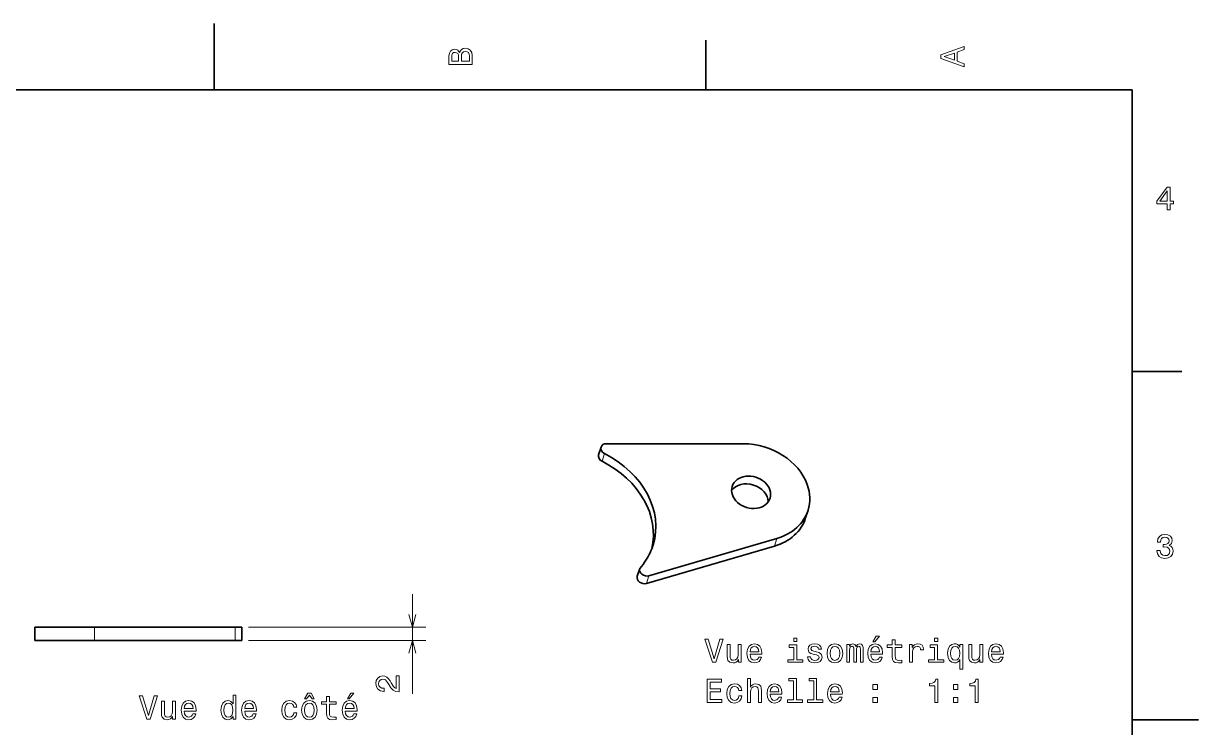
# Model space of a CAD drawing. Extents: x 0 to 297, y 0 to 210.
# Drawn here: x 119.8 to 297, y 103.8 to 210 of the extents above; entities that cross this region are included whole.
import ezdxf

# ---------------------------------------------------------------- set-up
doc = ezdxf.new("R2010")
doc.units = 0

msp = doc.modelspace()

# ---------------------------------------------------------------- linework, layer by layer
at = {"color": 7, "lineweight": 35, "ltscale": 0.25}
for p, q in [((148.5, 200), (148.5, 210)), ((287, 105), (297, 105))]:
    msp.add_line(p, q, dxfattribs=at)
at = {"color": 7, "lineweight": 35, "ltscale": 0.1875}
for p, q in [((222.699997, 200), (222.699997, 207.5)), ((287, 157.5), (294.5, 157.5))]:
    msp.add_line(p, q, dxfattribs=at)
at = {"color": 7, "lineweight": 35}
for p, q in [((287, 200), (10, 200)), ((287, 10), (287, 200)), ((228.344727, 146.612778), (207.692947, 146.623993)), ((233.034134, 131.177414), (213.733139, 125.549713)), ((233.399078, 132.339523), (214.098083, 126.711807)), ((130.478607, 118.939659), (151.66803, 118.939659)), ((130.478607, 116.939659), (151.66803, 116.939659))]:
    msp.add_line(p, q, dxfattribs=at)
at = {"color": 7, "lineweight": 35, "ltscale": 0.030451}
for p, q in [((206.503601, 144.947662), (206.868546, 146.109756)), ((237.733185, 135.429642), (238.098129, 136.591736)), ((212.712067, 127.783455), (212.347122, 126.621353))]:
    msp.add_line(p, q, dxfattribs=at)
at = {"color": 7, "lineweight": 13, "ltscale": 0.030451}
for p, q in [((207.030991, 143.968033), (207.395935, 145.130127)), ((214.098083, 126.711807), (213.733139, 125.549713))]:
    msp.add_line(p, q, dxfattribs=at)
at = {"color": 7, "lineweight": 13, "ltscale": 0.030452}
msp.add_line((233.034134, 131.177414), (233.399078, 132.339523), dxfattribs=at)
at = {"color": 7, "lineweight": 13, "ltscale": 0.375901}
msp.add_line((178.41925, 108.903633), (178.41925, 123.939659), dxfattribs=at)
at = {"color": 7, "lineweight": 35, "ltscale": 0.002921}
for p, q in [((121.595444, 118.939659), (121.478607, 118.939659)), ((121.595444, 116.939659), (121.478607, 116.939659))]:
    msp.add_line(p, q, dxfattribs=at)
at = {"color": 7, "lineweight": 35, "ltscale": 0.05}
for p, q in [((121.478607, 116.939659), (121.478607, 118.939659)), ((152.66803, 116.939659), (152.66803, 118.939659))]:
    msp.add_line(p, q, dxfattribs=at)
at = {"color": 7, "lineweight": 35, "ltscale": 0.222079}
for p, q in [((130.478607, 118.939659), (121.595444, 118.939659)), ((130.478607, 116.939659), (121.595444, 116.939659))]:
    msp.add_line(p, q, dxfattribs=at)
at = {"color": 7, "lineweight": 13, "ltscale": 0.05}
for p, q in [((130.478607, 116.939659), (130.478607, 118.939659)), ((151.66803, 116.939659), (151.66803, 118.939659))]:
    msp.add_line(p, q, dxfattribs=at)
at = {"color": 7, "lineweight": 35, "ltscale": 0.025}
for p, q in [((152.66803, 118.939659), (151.66803, 118.939659)), ((152.66803, 116.939659), (151.66803, 116.939659))]:
    msp.add_line(p, q, dxfattribs=at)
at = {"color": 7, "lineweight": 13}
for p, q in [((153.66803, 118.939659), (180.41925, 118.939659)), ((153.66803, 116.939659), (180.41925, 116.939659))]:
    msp.add_line(p, q, dxfattribs=at)
for points in [[(185.542007, 205.630417), (185.249496, 205.983429), (185.052811, 206.074219), (184.81073, 206.104477), (184.432495, 206.03891), (184.160156, 205.842224), (183.993729, 205.524506), (183.933212, 205.080704), (183.933212, 203.835022), (187.433212, 203.835022), (187.433212, 205.151306), (187.36261, 205.620331), (187.155838, 205.968307), (186.828018, 206.185165), (186.384216, 206.260818), (186.08667, 206.215424), (185.839554, 206.094391), (185.65799, 205.897705)], [(185.385666, 204.984879), (185.385666, 204.298996), (184.351807, 204.298996), (184.351807, 205.025223), (184.382065, 205.297562), (184.472839, 205.489197), (184.629181, 205.605194), (184.86116, 205.645538), (185.093155, 205.600143), (185.254532, 205.479111), (185.355408, 205.272339)], [(187.014618, 205.095825), (187.014618, 204.298996), (185.809296, 204.298996), (185.809296, 205.050446), (185.844589, 205.368164), (185.9505, 205.595108), (186.132065, 205.731277), (186.394302, 205.776657), (186.671692, 205.731277), (186.863327, 205.605194), (186.979324, 205.393372)], [(261.633209, 203.466858), (261.633209, 203.930847), (260.604401, 204.298996), (260.604401, 205.695969), (261.633209, 206.064133), (261.633209, 206.538193), (258.128174, 205.257217), (258.128174, 204.742798)], [(260.17572, 204.460388), (258.632477, 205), (260.17572, 205.539627)], [(292.277374, 181.916794), (292.731262, 181.916794), (292.731262, 182.784225), (293.23056, 182.784225), (293.23056, 183.187683), (292.731262, 183.187683), (292.731262, 185.341141), (292.272339, 185.341141), (290.739197, 183.228027), (290.739197, 182.784225), (292.277374, 182.784225)], [(291.162842, 183.187683), (292.277374, 184.756134), (292.277374, 183.187683)], [(290.729126, 130.51622), (290.729126, 130.480911), (290.809814, 129.996765), (291.046844, 129.633652), (291.420044, 129.401657), (291.914276, 129.315933), (292.438782, 129.401657), (292.832153, 129.623566), (293.08429, 129.976593), (293.175079, 130.430481), (293.134735, 130.728027), (293.023773, 130.970108), (292.842224, 131.156708), (292.600159, 131.292877), (292.927948, 131.565216), (293.043945, 131.998932), (292.968292, 132.392303), (292.751434, 132.68985), (292.398407, 132.87645), (291.914276, 132.942017), (291.460388, 132.861313), (291.112396, 132.63942), (290.885468, 132.286392), (290.809814, 131.817368), (290.809814, 131.782074), (291.258636, 131.782074), (291.299011, 132.104828), (291.430115, 132.336823), (291.641937, 132.478027), (291.939484, 132.528473), (292.201721, 132.488113), (292.393372, 132.382217), (292.509369, 132.210739), (292.554749, 131.97876), (292.509369, 131.731628), (292.388336, 131.565216), (292.176514, 131.46434), (291.889069, 131.434082), (291.692383, 131.439133), (291.692383, 131.04071), (291.939484, 131.050797), (292.257202, 131.005417), (292.494232, 130.884369), (292.635468, 130.687683), (292.685883, 130.430481), (292.630402, 130.13797), (292.484161, 129.921112), (292.252167, 129.784943), (291.944519, 129.739563), (291.626801, 129.789993), (291.394806, 129.941284), (291.248566, 130.183365), (291.193085, 130.51622)], [(224.812958, 117.156303), (223.935425, 114.175758), (223.0327, 117.156303), (222.553589, 117.156303), (223.683273, 113.65126), (224.187592, 113.65126), (225.292053, 117.156303)], [(236.407333, 117.272301), (235.938309, 117.272301), (235.938309, 116.767975), (236.407333, 116.767975)], [(247.875641, 116.727631), (248.173187, 116.727631), (248.874191, 117.584976), (248.379959, 117.584976)], [(250.810791, 115.890457), (250.810791, 114.533829), (250.841049, 114.095062), (250.982269, 113.792473), (251.264679, 113.615959), (251.74379, 113.555443), (252.26828, 113.580658), (252.26828, 113.963943), (251.884995, 113.933678), (251.537018, 113.97403), (251.350418, 114.100105), (251.26973, 114.31192), (251.254593, 114.609474), (251.254593, 115.890457), (252.26828, 115.890457), (252.26828, 116.268692), (251.254593, 116.268692), (251.254593, 117.060486), (250.810791, 117.060486), (250.810791, 116.268692), (250.04422, 116.268692), (250.04422, 115.890457)], [(257.659485, 117.272301), (257.19046, 117.272301), (257.19046, 116.767975), (257.659485, 116.767975)], [(228.015396, 116.359474), (227.571594, 116.359474), (227.571594, 114.796074), (227.521164, 114.432961), (227.374908, 114.170715), (227.147964, 114.009331), (226.850418, 113.9589), (226.613388, 113.999245), (226.462082, 114.120277), (226.376358, 114.327049), (226.356186, 114.61956), (226.356186, 116.359474), (225.912384, 116.359474), (225.912384, 114.579216), (225.927505, 114.221146), (226.023331, 113.923592), (226.315842, 113.65126), (226.784851, 113.555443), (227.037018, 113.590744), (227.253876, 113.681519), (227.440475, 113.83786), (227.591766, 114.064804), (227.591766, 113.65126), (228.015396, 113.65126)], [(229.351852, 114.876762), (231.127075, 114.876762), (231.132111, 115.083534), (231.051422, 115.663506), (230.829529, 116.097229), (230.476501, 116.359474), (230.007477, 116.455292), (229.548538, 116.354431), (229.195511, 116.072006), (228.968567, 115.613075), (228.887878, 115.007889), (228.963531, 114.387573), (229.190475, 113.933678), (229.538452, 113.65126), (229.99234, 113.555443), (230.385712, 113.621002), (230.708481, 113.792473), (230.945511, 114.064804), (231.08168, 114.427917), (230.642929, 114.427917), (230.552139, 114.226189), (230.421021, 114.07489), (230.047821, 113.953857), (229.760361, 114.009331), (229.543503, 114.185844), (229.402283, 114.473305), (229.351852, 114.861633)], [(229.351852, 115.249962), (229.407333, 115.597946), (229.543503, 115.855148), (229.750275, 116.01149), (230.022614, 116.066963), (230.289902, 116.01149), (230.496674, 115.855148), (230.622757, 115.597946), (230.668137, 115.249962)], [(236.392197, 114.02446), (236.392197, 116.268692), (235.252441, 116.268692), (235.252441, 115.890457), (235.948395, 115.890457), (235.948395, 114.02446), (235.040619, 114.02446), (235.040619, 113.65126), (237.310074, 113.65126), (237.310074, 114.02446)], [(239.397964, 115.22979), (238.969299, 115.330658), (238.651566, 115.446648), (238.545654, 115.683678), (238.575928, 115.850105), (238.681824, 115.971146), (238.853302, 116.046791), (239.100418, 116.077049), (239.337448, 116.046791), (239.524048, 115.956017), (239.645081, 115.819847), (239.695526, 115.63829), (240.129242, 115.63829), (240.129242, 115.648376), (240.053589, 115.976189), (239.846817, 116.233391), (239.524048, 116.394775), (239.100418, 116.455292), (238.671738, 116.394775), (238.35907, 116.228348), (238.162384, 115.981232), (238.101852, 115.668549), (238.147247, 115.365959), (238.288452, 115.154144), (238.520447, 115.002846), (238.858337, 114.896935), (239.352585, 114.775902), (239.655167, 114.649818), (239.73587, 114.548958), (239.766129, 114.397659), (239.720734, 114.21106), (239.599701, 114.069847), (239.403015, 113.979073), (239.140762, 113.948814), (238.863388, 113.979073), (238.661652, 114.084976), (238.525482, 114.256447), (238.470016, 114.493477), (238.041336, 114.493477), (238.111938, 114.090019), (238.31871, 113.797516), (238.64653, 113.621002), (239.100418, 113.555443), (239.574478, 113.621002), (239.922455, 113.797516), (240.134277, 114.079933), (240.20993, 114.44809), (240.154449, 114.765816), (239.998108, 114.982674), (239.740906, 115.123886)], [(240.976501, 115.002846), (241.05719, 114.387573), (241.289185, 113.933678), (241.657333, 113.65126), (242.151566, 113.555443), (242.640762, 113.65126), (243.008911, 113.928635), (243.240906, 114.38253), (243.326645, 115.002846), (243.240906, 115.618118), (243.008911, 116.077049), (242.640762, 116.354431), (242.151566, 116.455292), (241.657333, 116.354431), (241.289185, 116.072006), (241.05719, 115.618118)], [(241.430389, 115.007889), (241.475769, 115.461777), (241.616989, 115.789589), (241.843933, 115.991318), (242.151566, 116.06192), (242.454163, 115.991318), (242.681107, 115.794632), (242.822327, 115.461777), (242.872757, 115.007889), (242.822327, 114.548958), (242.681107, 114.216103), (242.454163, 114.014374), (242.151566, 113.948814), (241.843933, 114.014374), (241.616989, 114.216103), (241.475769, 114.548958)], [(243.967133, 113.65126), (244.375641, 113.65126), (244.375641, 115.461777), (244.400848, 115.734116), (244.476501, 115.930801), (244.592499, 116.046791), (244.74379, 116.092186), (244.864822, 116.051834), (244.945526, 115.950974), (244.98587, 115.779503), (245.000992, 115.552559), (245.000992, 113.65126), (245.384277, 113.65126), (245.384277, 115.461777), (245.4095, 115.729073), (245.485138, 115.925758), (245.606186, 116.046791), (245.757477, 116.092186), (245.87851, 116.051834), (245.959213, 115.950974), (246.009644, 115.552559), (246.009644, 113.65126), (246.418137, 113.65126), (246.418137, 115.522301), (246.392929, 115.910629), (246.312225, 116.208176), (246.150848, 116.389732), (245.888611, 116.455292), (245.580963, 116.354431), (245.343933, 116.06192), (245.157333, 116.349388), (244.84465, 116.455292), (244.55719, 116.354431), (244.360504, 116.072006), (244.360504, 116.359474), (243.967133, 116.359474)], [(247.567993, 114.876762), (249.343216, 114.876762), (249.348251, 115.083534), (249.267563, 115.663506), (249.045654, 116.097229), (248.692642, 116.359474), (248.223618, 116.455292), (247.764679, 116.354431), (247.411652, 116.072006), (247.184708, 115.613075), (247.104019, 115.007889), (247.179672, 114.387573), (247.406616, 113.933678), (247.754593, 113.65126), (248.208481, 113.555443), (248.601852, 113.621002), (248.924622, 113.792473), (249.161652, 114.064804), (249.297821, 114.427917), (248.85907, 114.427917), (248.76828, 114.226189), (248.637161, 114.07489), (248.263962, 113.953857), (247.976501, 114.009331), (247.759644, 114.185844), (247.618423, 114.473305), (247.567993, 114.861633)], [(247.567993, 115.249962), (247.623474, 115.597946), (247.759644, 115.855148), (247.966415, 116.01149), (248.238739, 116.066963), (248.506042, 116.01149), (248.712814, 115.855148), (248.838898, 115.597946), (248.884277, 115.249962)], [(253.418137, 113.65126), (253.861938, 113.65126), (253.861938, 115.199532), (253.907333, 115.572731), (254.043503, 115.840019), (254.265396, 116.001404), (254.562958, 116.056877), (254.784851, 116.021576), (254.951279, 115.920715), (255.052139, 115.749245), (255.087448, 115.517258), (255.536285, 115.517258), (255.475769, 115.925758), (255.309357, 116.218262), (255.031967, 116.394775), (254.653732, 116.455292), (254.39653, 116.414948), (254.174622, 116.314087), (253.977936, 116.142616), (253.821594, 115.910629), (253.821594, 116.359474), (253.418137, 116.359474)], [(257.644348, 114.02446), (257.644348, 116.268692), (256.504578, 116.268692), (256.504578, 115.890457), (257.200562, 115.890457), (257.200562, 114.02446), (256.292786, 114.02446), (256.292786, 113.65126), (258.562225, 113.65126), (258.562225, 114.02446)], [(260.988037, 115.940887), (260.831665, 116.167831), (260.655182, 116.329216), (260.448395, 116.419991), (260.211365, 116.455292), (259.782684, 116.354431), (259.449829, 116.072006), (259.232971, 115.618118), (259.157318, 115.007889), (259.232971, 114.392616), (259.449829, 113.938721), (259.782684, 113.65126), (260.211365, 113.555443), (260.448395, 113.585701), (260.650116, 113.671432), (260.82663, 113.827774), (260.988037, 114.064804), (260.988037, 112.602272), (261.431824, 112.602272), (261.431824, 116.359474), (260.988037, 116.359474)], [(259.611206, 115.007889), (259.656616, 115.456734), (259.797821, 115.784546), (260.009644, 115.986275), (260.287018, 116.056877), (260.579529, 115.986275), (260.801422, 115.789589), (260.932556, 115.461777), (260.982971, 115.007889), (260.932556, 114.548958), (260.801422, 114.221146), (260.579529, 114.019417), (260.287018, 113.953857), (260.009644, 114.019417), (259.797821, 114.221146), (259.656616, 114.554001)], [(264.447662, 116.359474), (264.003876, 116.359474), (264.003876, 114.796074), (263.95343, 114.432961), (263.80719, 114.170715), (263.580231, 114.009331), (263.282684, 113.9589), (263.045654, 113.999245), (262.894348, 114.120277), (262.808624, 114.327049), (262.788452, 114.61956), (262.788452, 116.359474), (262.344666, 116.359474), (262.344666, 114.579216), (262.359772, 114.221146), (262.455597, 113.923592), (262.748108, 113.65126), (263.217133, 113.555443), (263.469299, 113.590744), (263.686157, 113.681519), (263.872742, 113.83786), (264.024048, 114.064804), (264.024048, 113.65126), (264.447662, 113.65126)], [(265.784119, 114.876762), (267.559357, 114.876762), (267.564392, 115.083534), (267.483704, 115.663506), (267.26178, 116.097229), (266.908752, 116.359474), (266.439758, 116.455292), (265.980804, 116.354431), (265.627777, 116.072006), (265.400848, 115.613075), (265.32016, 115.007889), (265.395813, 114.387573), (265.622742, 113.933678), (265.970734, 113.65126), (266.424622, 113.555443), (266.817993, 113.621002), (267.140747, 113.792473), (267.377777, 114.064804), (267.513947, 114.427917), (267.075195, 114.427917), (266.984406, 114.226189), (266.853302, 114.07489), (266.480103, 113.953857), (266.192627, 114.009331), (265.975769, 114.185844), (265.834564, 114.473305), (265.784119, 114.861633)], [(265.784119, 115.249962), (265.8396, 115.597946), (265.975769, 115.855148), (266.182556, 116.01149), (266.454895, 116.066963), (266.722168, 116.01149), (266.928955, 115.855148), (267.055023, 115.597946), (267.100403, 115.249962)], [(176.41925, 109.191101), (176.41925, 111.596718), (175.985535, 111.596718), (175.985535, 109.695419), (175.748505, 109.801331), (175.551819, 109.982887), (175.193756, 110.542686), (175.04245, 110.840233), (174.825592, 111.173088), (174.573425, 111.410118), (174.275879, 111.546288), (173.937988, 111.596718), (173.514359, 111.510986), (173.181503, 111.273956), (172.969681, 110.910843), (172.894043, 110.441818), (172.979767, 109.957672), (173.216797, 109.589516), (173.595047, 109.352486), (174.09433, 109.27179), (174.164932, 109.27179), (174.164932, 109.730728), (174.124588, 109.730728), (173.781647, 109.776115), (173.52948, 109.912285), (173.368103, 110.129143), (173.312622, 110.416603), (173.363052, 110.709114), (173.489136, 110.925972), (173.685822, 111.067184), (173.932938, 111.117615), (174.164932, 111.082314), (174.361618, 110.986488), (174.533081, 110.825104), (174.684387, 110.603203), (174.845764, 110.305656), (175.158447, 109.811417), (175.491302, 109.463432), (175.89476, 109.25666), (176.404129, 109.191101)], [(222.876358, 107.604431), (225.095367, 107.604431), (225.095367, 108.028061), (223.340332, 108.028061), (223.340332, 109.213219), (224.903732, 109.213219), (224.903732, 109.631805), (223.340332, 109.631805), (223.340332, 110.680801), (225.055023, 110.680801), (225.055023, 111.104431), (222.876358, 111.104431)], [(227.652283, 109.414948), (228.091049, 109.414948), (228.000275, 109.818405), (227.783417, 110.136131), (227.445511, 110.332817), (227.00676, 110.408463), (226.522614, 110.307602), (226.154449, 110.025177), (225.92247, 109.566246), (225.841766, 108.950974), (225.917419, 108.340744), (226.144363, 107.886848), (226.502441, 107.604431), (226.991623, 107.508614), (227.425339, 107.584259), (227.763245, 107.796074), (227.995224, 108.128929), (228.0961, 108.572731), (227.67247, 108.572731), (227.596817, 108.290314), (227.455597, 108.078491), (227.253876, 107.947372), (227.00676, 107.907028), (226.699127, 107.972588), (226.477219, 108.174316), (226.341049, 108.502129), (226.295654, 108.966103), (226.341049, 109.419991), (226.482254, 109.747803), (226.709213, 109.949532), (227.00676, 110.020134), (227.268997, 109.974747), (227.465698, 109.858757), (227.596817, 109.667114)], [(228.963531, 107.604431), (229.407333, 107.604431), (229.407333, 109.167831), (229.452728, 109.525902), (229.598969, 109.788147), (229.825928, 109.949532), (230.12851, 110.010048), (230.37059, 109.959618), (230.521881, 109.823448), (230.597534, 109.596504), (230.622757, 109.293915), (230.622757, 107.604431), (231.066559, 107.604431), (231.066559, 109.384689), (231.046387, 109.74276), (230.955597, 110.040314), (230.658051, 110.312645), (230.194077, 110.408463), (229.94191, 110.373161), (229.725052, 110.277344), (229.543503, 110.126045), (229.407333, 109.919273), (229.407333, 111.225471), (228.963531, 111.225471)], [(232.387878, 108.829933), (234.163101, 108.829933), (234.168137, 109.036705), (234.087448, 109.616676), (233.86554, 110.0504), (233.512527, 110.312645), (233.043503, 110.408463), (232.584564, 110.307602), (232.231537, 110.025177), (232.004593, 109.566246), (231.923904, 108.96106), (231.999557, 108.340744), (232.226501, 107.886848), (232.574478, 107.604431), (233.028366, 107.508614), (233.421738, 107.574173), (233.744507, 107.745644), (233.981537, 108.017975), (234.117706, 108.381088), (233.678955, 108.381088), (233.588165, 108.179359), (233.457047, 108.028061), (233.083847, 107.907028), (232.796387, 107.962502), (232.579529, 108.139015), (232.438309, 108.426476), (232.387878, 108.814804)], [(232.387878, 109.203133), (232.443359, 109.551117), (232.579529, 109.808319), (232.786301, 109.964661), (233.058624, 110.020134), (233.325928, 109.964661), (233.5327, 109.808319), (233.658768, 109.551117), (233.704163, 109.203133)], [(235.918137, 110.852272), (235.918137, 107.977631), (235.00531, 107.977631), (235.00531, 107.604431), (237.26973, 107.604431), (237.26973, 107.977631), (236.361938, 107.977631), (236.361938, 111.225471), (235.222168, 111.225471), (235.222168, 110.852272)], [(238.954163, 110.852272), (238.954163, 107.977631), (238.041336, 107.977631), (238.041336, 107.604431), (240.305756, 107.604431), (240.305756, 107.977631), (239.397964, 107.977631), (239.397964, 111.225471), (238.258194, 111.225471), (238.258194, 110.852272)], [(241.495956, 108.829933), (243.271164, 108.829933), (243.276215, 109.036705), (243.195526, 109.616676), (242.973618, 110.0504), (242.62059, 110.312645), (242.151566, 110.408463), (241.692642, 110.307602), (241.339615, 110.025177), (241.112671, 109.566246), (241.031967, 108.96106), (241.10762, 108.340744), (241.334564, 107.886848), (241.682556, 107.604431), (242.136444, 107.508614), (242.529816, 107.574173), (242.852585, 107.745644), (243.089615, 108.017975), (243.225769, 108.381088), (242.787018, 108.381088), (242.696243, 108.179359), (242.565109, 108.028061), (242.19191, 107.907028), (241.904449, 107.962502), (241.687592, 108.139015), (241.546387, 108.426476), (241.495956, 108.814804)], [(241.495956, 109.203133), (241.551422, 109.551117), (241.687592, 109.808319), (241.894363, 109.964661), (242.166702, 110.020134), (242.43399, 109.964661), (242.640762, 109.808319), (242.766846, 109.551117), (242.812225, 109.203133)], [(247.875641, 109.561203), (248.571594, 109.561203), (248.571594, 110.312645), (247.875641, 110.312645)], [(257.240906, 107.604431), (257.699829, 107.604431), (257.699829, 111.129646), (257.356903, 111.129646), (257.266113, 110.822014), (257.084564, 110.615234), (256.80719, 110.494202), (256.423889, 110.453857), (256.423889, 110.095787), (257.240906, 110.095787)], [(260.019714, 109.561203), (260.715698, 109.561203), (260.715698, 110.312645), (260.019714, 110.312645)], [(263.312958, 107.604431), (263.771881, 107.604431), (263.771881, 111.129646), (263.428955, 111.129646), (263.338165, 110.822014), (263.156616, 110.615234), (262.879242, 110.494202), (262.495941, 110.453857), (262.495941, 110.095787), (263.312958, 110.095787)], [(139.468857, 108.588074), (138.591324, 105.607529), (137.688599, 108.588074), (137.209488, 108.588074), (138.339172, 105.083031), (138.843491, 105.083031), (139.947952, 108.588074)], [(151.355743, 105.501617), (151.355743, 105.083031), (151.799545, 105.083031), (151.799545, 108.704071), (151.360779, 108.704071), (151.360779, 107.377701), (151.022888, 107.760986), (150.816116, 107.851761), (150.579086, 107.887062), (150.150406, 107.786201), (149.817551, 107.503777), (149.600693, 107.049889), (149.525055, 106.439659), (149.600693, 105.82943), (149.817551, 105.370491), (150.150406, 105.083031), (150.579086, 104.987213), (150.816116, 105.022514), (151.027924, 105.113289)], [(162.158325, 108.159401), (162.455887, 108.159401), (162.884552, 108.7192), (163.308197, 108.159401), (163.605743, 108.159401), (163.126633, 109.016747), (162.642487, 109.016747)], [(165.46669, 107.322227), (165.46669, 105.965599), (165.496948, 105.526833), (165.638153, 105.224243), (165.920578, 105.047729), (166.399689, 104.987213), (166.924179, 105.012428), (166.924179, 105.395714), (166.540894, 105.365448), (166.192917, 105.4058), (166.006317, 105.531876), (165.925629, 105.74369), (165.910492, 106.041245), (165.910492, 107.322227), (166.924179, 107.322227), (166.924179, 107.700462), (165.910492, 107.700462), (165.910492, 108.492256), (165.46669, 108.492256), (165.46669, 107.700462), (164.700119, 107.700462), (164.700119, 107.322227)], [(168.603577, 108.159401), (168.901123, 108.159401), (169.602142, 109.016747), (169.107895, 109.016747)], [(247.875641, 107.604431), (248.571594, 107.604431), (248.571594, 108.355873), (247.875641, 108.355873)], [(260.019714, 107.604431), (260.715698, 107.604431), (260.715698, 108.355873), (260.019714, 108.355873)], [(142.671295, 107.791245), (142.227493, 107.791245), (142.227493, 106.227844), (142.177063, 105.864731), (142.030807, 105.602486), (141.803864, 105.441101), (141.506317, 105.390671), (141.269287, 105.431015), (141.117981, 105.552048), (141.032257, 105.75882), (141.012085, 106.051331), (141.012085, 107.791245), (140.568268, 107.791245), (140.568268, 106.010986), (140.583405, 105.652916), (140.67923, 105.355362), (140.971741, 105.083031), (141.44075, 104.987213), (141.692917, 105.022514), (141.909775, 105.113289), (142.096375, 105.26963), (142.247665, 105.496574), (142.247665, 105.083031), (142.671295, 105.083031)], [(144.007751, 106.308533), (145.782974, 106.308533), (145.78801, 106.515305), (145.707321, 107.095276), (145.485428, 107.528999), (145.132401, 107.791245), (144.663376, 107.887062), (144.204437, 107.786201), (143.85141, 107.503777), (143.624466, 107.044846), (143.543777, 106.439659), (143.619431, 105.819344), (143.846375, 105.365448), (144.194351, 105.083031), (144.648254, 104.987213), (145.041626, 105.052773), (145.36438, 105.224243), (145.60141, 105.496574), (145.737579, 105.859688), (145.298828, 105.859688), (145.208038, 105.657959), (145.07692, 105.50666), (144.70372, 105.385628), (144.41626, 105.441101), (144.199402, 105.617615), (144.058182, 105.905075), (144.007751, 106.293404)], [(144.007751, 106.681732), (144.063232, 107.029716), (144.199402, 107.286919), (144.406174, 107.44326), (144.678513, 107.498734), (144.945801, 107.44326), (145.152573, 107.286919), (145.278656, 107.029716), (145.324036, 106.681732)], [(150.654724, 107.488647), (150.947235, 107.418045), (151.169144, 107.221359), (151.300262, 106.893547), (151.350693, 106.439659), (151.300262, 105.980728), (151.169144, 105.652916), (150.947235, 105.451187), (150.654724, 105.385628), (150.37735, 105.451187), (150.165543, 105.652916), (150.024323, 105.985771), (149.978943, 106.439659), (150.024323, 106.888504), (150.165543, 107.216316), (150.37735, 107.418045)], [(153.115829, 106.308533), (154.891037, 106.308533), (154.896088, 106.515305), (154.815399, 107.095276), (154.593491, 107.528999), (154.240463, 107.791245), (153.771454, 107.887062), (153.312515, 107.786201), (152.959488, 107.503777), (152.732544, 107.044846), (152.651855, 106.439659), (152.727493, 105.819344), (152.954437, 105.365448), (153.302429, 105.083031), (153.756317, 104.987213), (154.149689, 105.052773), (154.472458, 105.224243), (154.709488, 105.496574), (154.845657, 105.859688), (154.406891, 105.859688), (154.316116, 105.657959), (154.184998, 105.50666), (153.811798, 105.385628), (153.524323, 105.441101), (153.307465, 105.617615), (153.16626, 105.905075), (153.115829, 106.293404)], [(153.115829, 106.681732), (153.171295, 107.029716), (153.307465, 107.286919), (153.514236, 107.44326), (153.786575, 107.498734), (154.053864, 107.44326), (154.260635, 107.286919), (154.386719, 107.029716), (154.432114, 106.681732)], [(160.524323, 106.893547), (160.963089, 106.893547), (160.872314, 107.297005), (160.655457, 107.614731), (160.317551, 107.811417), (159.878799, 107.887062), (159.394653, 107.786201), (159.026489, 107.503777), (158.794495, 107.044846), (158.713806, 106.429573), (158.789459, 105.819344), (159.016403, 105.365448), (159.374481, 105.083031), (159.863663, 104.987213), (160.297379, 105.062859), (160.635284, 105.274673), (160.867264, 105.607529), (160.96814, 106.051331), (160.544495, 106.051331), (160.468857, 105.768913), (160.327637, 105.557091), (160.125916, 105.425972), (159.878799, 105.385628), (159.571167, 105.451187), (159.349258, 105.652916), (159.213089, 105.980728), (159.167694, 106.444702), (159.213089, 106.89859), (159.354294, 107.226402), (159.581238, 107.428131), (159.878799, 107.498734), (160.141037, 107.453346), (160.337723, 107.337357), (160.468857, 107.145714)], [(161.704437, 106.434616), (161.785141, 105.819344), (162.01712, 105.365448), (162.385284, 105.083031), (162.879517, 104.987213), (163.368713, 105.083031), (163.736862, 105.360405), (163.968857, 105.814301), (164.054581, 106.434616), (163.968857, 107.049889), (163.736862, 107.50882), (163.368713, 107.786201), (162.879517, 107.887062), (162.385284, 107.786201), (162.01712, 107.503777), (161.785141, 107.049889)], [(162.158325, 106.439659), (162.20372, 106.893547), (162.34494, 107.221359), (162.571884, 107.423088), (162.879517, 107.49369), (163.182114, 107.423088), (163.409058, 107.226402), (163.550262, 106.893547), (163.600693, 106.439659), (163.550262, 105.980728), (163.409058, 105.647873), (163.182114, 105.446144), (162.879517, 105.380585), (162.571884, 105.446144), (162.34494, 105.647873), (162.20372, 105.980728)], [(168.295944, 106.308533), (170.071152, 106.308533), (170.076202, 106.515305), (169.995514, 107.095276), (169.773605, 107.528999), (169.420578, 107.791245), (168.951553, 107.887062), (168.49263, 107.786201), (168.139603, 107.503777), (167.912659, 107.044846), (167.83197, 106.439659), (167.907608, 105.819344), (168.134552, 105.365448), (168.482544, 105.083031), (168.936432, 104.987213), (169.329803, 105.052773), (169.652573, 105.224243), (169.889603, 105.496574), (170.025772, 105.859688), (169.587006, 105.859688), (169.496231, 105.657959), (169.365112, 105.50666), (168.991913, 105.385628), (168.704437, 105.441101), (168.487579, 105.617615), (168.346375, 105.905075), (168.295944, 106.293404)], [(168.295944, 106.681732), (168.35141, 107.029716), (168.487579, 107.286919), (168.694351, 107.44326), (168.96669, 107.498734), (169.233978, 107.44326), (169.44075, 107.286919), (169.566833, 107.029716), (169.612213, 106.681732)]]:
    msp.add_lwpolyline(points, close=True, dxfattribs=at)
for points in [[(177.901611, 120.871513), (178.41925, 118.939659), (178.93689, 120.871513)], [(178.93689, 115.007805), (178.41925, 116.939659), (177.901611, 115.007805)]]:
    msp.add_lwpolyline(points, dxfattribs=at)
at = {"color": 7, "lineweight": 35}
for centre, radius, start, end in [((206.008469, 134.095139), 9.141204, 326.706479, 342.510881), ((205.489639, 134.11644), 9.590504, 318.979912, 328.301789)]:
    msp.add_arc(centre, radius, start, end, dxfattribs=at)
for centre, major_axis, ratio, start_param, end_param in [((207.822601, 145.81012), (0.954056, -0.299606), 0.79315, 3.1415576332, 4.5076416481), ((207.822601, 145.81012), (0.954056, -0.299606), 0.79315, 1.9471484687, 3.1415576332), ((229.51149, 139.287964), (8.586548, -2.696518), 0.79315, 0.5376592571, 1.9471484687), ((207.457642, 144.648026), (0.954056, -0.299606), 0.79315, 3.1415576332, 4.5076416481), ((200.979706, 134.328018), (13.413269, -4.041611), 0.802268, 0.0448458331, 1.3540392099), ((201.345673, 135.490433), (13.412003, -4.042694), 0.802274, 6.2739016155, 7.6373556133), ((229.51149, 139.287964), (2.862183, -0.898834), 0.79315, 6.2831719888, 9.4247646424), ((229.51149, 139.287964), (2.862183, -0.898834), 0.79315, 3.1415793352, 5.2500482375), ((229.146545, 138.125854), (2.862183, -0.898834), 0.79315, 0.2589406156, 2.8824567248), ((229.51149, 139.287964), (8.586548, -2.696518), 0.79315, 0.0000443993, 0.5376592571), ((229.51149, 139.287964), (2.862183, -0.898834), 0.79315, 5.2500482375, 6.2831719888), ((229.51149, 139.287964), (8.586548, -2.696518), 0.79315, 5.4113553527, 6.2832297065), ((229.146545, 138.125854), (8.586548, -2.696518), 0.79315, 5.4113553527, 6.2832297065), ((213.666138, 127.483856), (0.954056, -0.299606), 0.79315, 3.1416173315, 5.4113553527), ((213.666138, 127.483856), (0.954056, -0.299606), 0.79315, 3.0902416225, 3.1416173315), ((213.301193, 126.321762), (0.954056, -0.299606), 0.79315, 3.1416173315, 5.4113553527)]:
    msp.add_ellipse(centre, major_axis=major_axis, ratio=ratio, start_param=start_param, end_param=end_param, dxfattribs=at)

doc.saveas('drawing.dxf')
